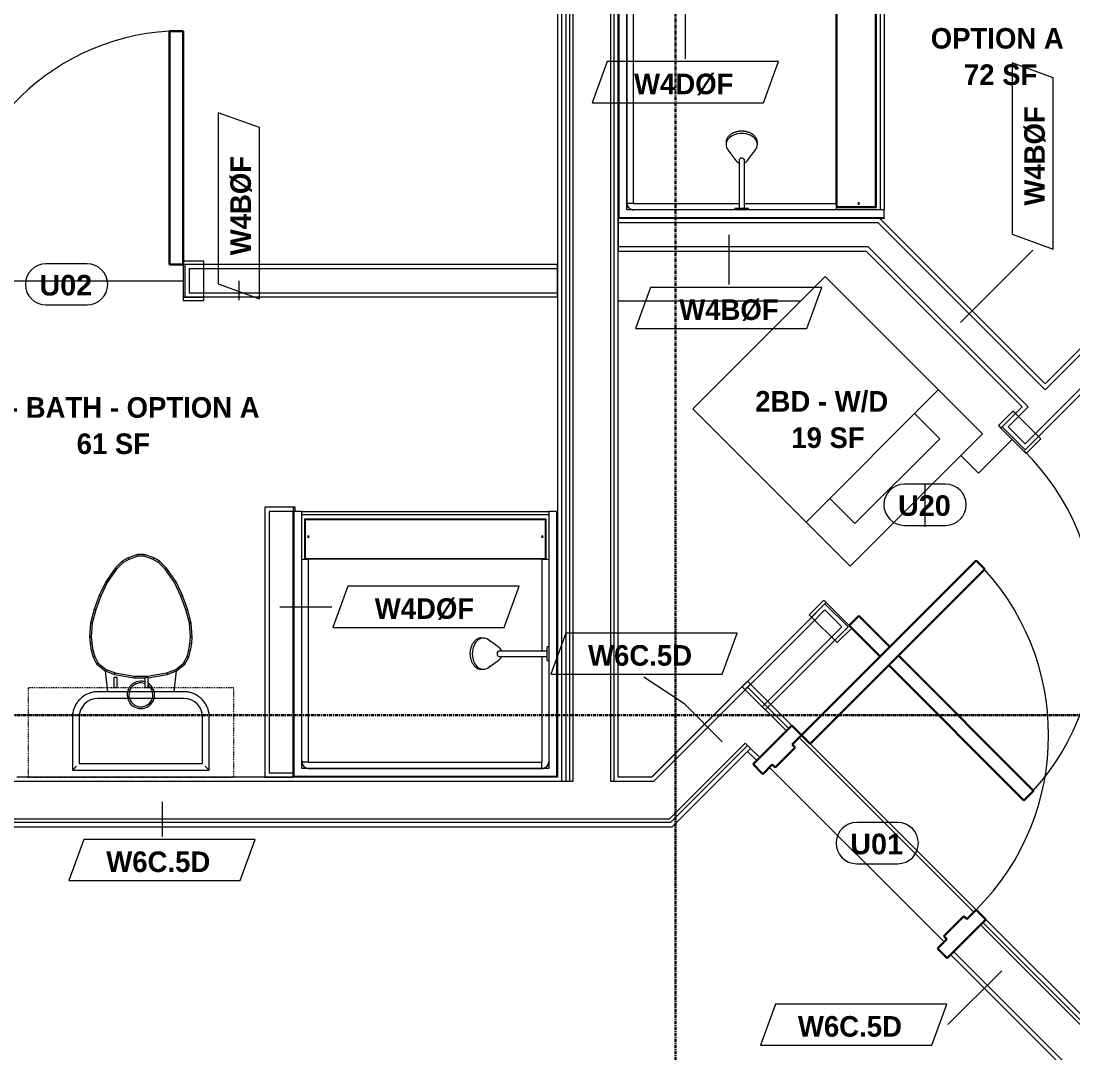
# Model space of a CAD drawing. Header units: inches. Extents: x -4058 to -1781, y 9814 to 12264.
# Drawn here: x -2595.7 to -2442.4, y 10418 to 10568.4 of the extents above; entities that cross this region are included whole.
import ezdxf

# ---------------------------------------------------------------- set-up
doc = ezdxf.new("R2010")
doc.units = ezdxf.units.IN
doc.header["$MEASUREMENT"] = 0
doc.linetypes.add('Dash', pattern=[0.25, 0.125, -0.125])
doc.linetypes.add('Grid Line 1_2_', pattern=[0.875, 0.5, -0.125, 0.125, -0.125])
for name, color, linetype, lineweight in [('0-1', 7, 'Continuous', 5), ('0-3', 8, 'Continuous', 9), ('A-AREA-IDEN', 2, 'Continuous', 9), ('A-DOOR-1', 7, 'Continuous', 9), ('A-DOOR-2', 10, 'Continuous', 30), ('A-DOOR-3', 31, 'Continuous', 9), ('A-DOOR-4', 31, 'Continuous', 30), ('A-DOOR-FRAM-2', 10, 'Continuous', 30), ('A-DOOR-IDEN', 31, 'Continuous', 9), ('A-FLOR-1', 7, 'Continuous', 9), ('A-FLOR-2', 192, 'Continuous', 9), ('A-WALL', 113, 'Continuous', 18), ('A-WALL-2', 250, 'Continuous', 18), ('A-WALL-3', 113, 'Continuous', 9), ('A-WALL-IDEN', 211, 'Continuous', 9), ('I-WALL-1', 7, 'Continuous', 9), ('P-SANR-FIXT', 6, 'Continuous', 9), ('Q-CASE', 31, 'Continuous', 9), ('Q-CASE-2', 31, 'Dash', 9), ('S-GRID-1', 1, 'Grid Line 1_2_', 30)]:
    doc.layers.add(name, color=color, linetype=linetype, lineweight=lineweight)
doc.styles.add('Arial_B', font='arialbd.ttf', dxfattribs={"height": 3})
doc.styles.add('Century Gothic_B', font='GOTHICB.TTF', dxfattribs={"height": 3})

# ---------------------------------------------------------------- blocks, each defined once
blk = doc.blocks.new('CTR - 1st Phase - Shell_rvt-1-UNITS PLANS - 3RD FLOOR')
at = {"layer": 'A-FLOR-1'}
for p, q in [((-2486.65, 10459.59), (-2461.19, 10434.14)), ((-2461.19, 10434.14), (-2486.65, 10459.59))]:
    blk.add_line(p, q, dxfattribs=at)
blk = doc.blocks.new('HOLLOW METAL - UNIT DOOR-2191977-UNITS PLANS - 3RD FLOOR')
at = {"layer": 'A-DOOR-1'}
blk.add_arc((18, -3.875), 36, 180, 270, dxfattribs=at)
at = {"layer": 'A-DOOR-2'}
for p, q in [((16.25, -3.875), (18, -3.875)), ((16.25, -39.875), (16.25, -3.875)), ((18, -3.875), (18, -39.875)), ((18, -39.875), (16.25, -39.875))]:
    blk.add_line(p, q, dxfattribs=at)
at = {"layer": 'A-DOOR-FRAM-2'}
for p, q in [((-20, 4.125), (-18, 4.125)), ((-20, -3.875), (-20, 4.125)), ((-18, 4.125), (-18, 2.1875)), ((18, 4.125), (20, 4.125)), ((18, 2.1875), (18, 4.125)), ((20, 4.125), (20, -3.875)), ((-18, 2.1875), (-17.375, 2.1875)), ((-17.375, 2.1875), (-17.375, -1.9375)), ((17.375, 2.1875), (18, 2.1875)), ((17.375, -1.9375), (17.375, 2.1875)), ((-18, -1.9375), (-18, -3.875)), ((-17.375, -1.9375), (-18, -1.9375)), ((18, -1.9375), (17.375, -1.9375)), ((18, -3.875), (18, -1.9375)), ((-18, -3.875), (-20, -3.875)), ((20, -3.875), (18, -3.875))]:
    blk.add_line(p, q, dxfattribs=at)
blk = doc.blocks.new('CTR - 1st Phase - Common Walls_rvt-1-UNITS PLANS - 3RD FLOOR')
at = {"layer": 'A-WALL-2'}
for p, q in [((-2516.94, 10843.14), (-2516.94, 10458.16)), ((-2516.31, 10843.14), (-2516.31, 10458.16)), ((-2515.81, 10843.14), (-2515.81, 10458.16)), ((-2515.31, 10843.14), (-2515.31, 10458.16)), ((-2509.81, 10843.14), (-2509.81, 10458.16)), ((-2509.31, 10843.14), (-2509.31, 10458.16)), ((-2494.07, 10467.02), (-2490.18, 10470.91)), ((-2490.18, 10470.91), (-2489.83, 10471.26)), ((-2484.17, 10464.9), (-2490.18, 10470.91)), ((-2489.83, 10471.26), (-2489.39, 10471.7)), ((-2483.82, 10465.25), (-2489.83, 10471.26)), ((-2503.55, 10457.54), (-2494.51, 10466.58)), ((-2494.51, 10466.58), (-2494.07, 10467.02)), ((-2490.62, 10462.69), (-2490.18, 10463.13)), ((-2489.83, 10462.78), (-2490.18, 10463.13)), ((-2490.18, 10463.13), (-2489.83, 10462.78)), ((-2501.27, 10452.04), (-2490.62, 10462.69)), ((-2501.06, 10451.54), (-2490.27, 10462.33)), ((-2490.27, 10462.33), (-2489.83, 10462.78)), ((-2489.39, 10462.33), (-2489.83, 10462.78)), ((-2489.83, 10462.78), (-2489.39, 10462.33)), ((-2489.83, 10461.89), (-2489.39, 10462.33)), ((-2488.06, 10461.01), (-2489.39, 10462.33)), ((-2516.94, 10457.54), (-2644.75, 10457.54)), ((-2516.94, 10458.16), (-2516.94, 10457.54)), ((-2516.31, 10457.54), (-2516.94, 10457.54)), ((-2516.31, 10457.54), (-2516.94, 10457.54)), ((-2516.31, 10458.16), (-2516.31, 10457.54)), ((-2515.81, 10457.54), (-2516.31, 10457.54)), ((-2515.81, 10457.54), (-2516.31, 10457.54)), ((-2515.81, 10458.16), (-2515.81, 10457.54)), ((-2515.31, 10457.54), (-2515.81, 10457.54)), ((-2515.31, 10457.54), (-2515.81, 10457.54)), ((-2515.31, 10458.16), (-2515.31, 10457.54)), ((-2509.81, 10458.16), (-2509.81, 10457.54)), ((-2509.31, 10457.54), (-2509.81, 10457.54)), ((-2509.31, 10457.54), (-2509.81, 10457.54)), ((-2509.31, 10458.16), (-2509.31, 10457.54)), ((-2504.43, 10457.54), (-2509.31, 10457.54)), ((-2503.55, 10457.54), (-2504.43, 10457.54)), ((-2509.93, 10452.04), (-2644.75, 10452.04)), ((-2510.43, 10451.54), (-2644.75, 10451.54)), ((-2501.77, 10451.54), (-2510.43, 10451.54)), ((-2509.05, 10452.04), (-2509.93, 10452.04)), ((-2501.27, 10452.04), (-2509.05, 10452.04)), ((-2501.06, 10451.54), (-2501.77, 10451.54)), ((-2438.31, 10419.04), (-2455.89, 10436.61)), ((-2438.11, 10419.54), (-2455.53, 10436.97)), ((-2443.64, 10416.58), (-2459.78, 10432.72))]:
    blk.add_line(p, q, dxfattribs=at)
at = {"layer": 'I-WALL-1'}
for p, q in [((-2517.56, 10843.14), (-2517.56, 10496.91)), ((-2508.69, 10458.16), (-2508.69, 10539.6)), ((-2489.83, 10472.15), (-2494.95, 10467.02)), ((-2489.39, 10471.7), (-2489.83, 10472.15)), ((-2483.38, 10465.69), (-2489.39, 10471.7)), ((-2494.95, 10467.02), (-2503.81, 10458.16)), ((-2500.81, 10450.91), (-2489.83, 10461.89)), ((-2489.83, 10461.89), (-2488.5, 10460.57)), ((-2556.06, 10458.16), (-2596.37, 10458.16)), ((-2503.81, 10458.16), (-2508.69, 10458.16)), ((-2644.75, 10450.91), (-2511.06, 10450.91)), ((-2511.06, 10450.91), (-2501.69, 10450.91)), ((-2501.69, 10450.91), (-2500.81, 10450.91)), ((-2438.47, 10420.79), (-2455.09, 10437.41)), ((-2460.22, 10432.28), (-2444.08, 10416.14))]:
    blk.add_line(p, q, dxfattribs=at)
at = {"layer": '0-3', "rotation": 134.9999999999909}
blk.add_blockref('HOLLOW METAL - UNIT DOOR-2191977-UNITS PLANS - 3RD FLOOR', (-2471.97, 10448.81), dxfattribs=at)
blk = doc.blocks.new('CTR - 1st Phase - Structure_rvt-1-UNITS PLANS - 3RD FLOOR')
at = {"layer": 'S-GRID-1'}
for p, q in [((-2500.32, 9814.03), (-2500.32, 12247.5)), ((-1781.27, 10467.19), (-4041.78, 10467.19))]:
    blk.add_line(p, q, dxfattribs=at)
blk = doc.blocks.new('SWING - SINGLE - FLUSH - SWING - FLUSH - 3-0 x 6-8 - PASSAGE-4346074-UNITS PLANS - 3RD FLOOR')
at = {"layer": 'A-DOOR-3'}
for p, q in [((-18, 2.87), (-21, 2.87)), ((-21, 2.87), (-21, -2.38)), ((-18, -2.38), (-18, 2.87)), ((21, 2.87), (18, 2.87)), ((18, 2.87), (18, -2.38)), ((21, -2.38), (21, 2.87)), ((-21, -2.38), (-18, -2.38)), ((-18, -2.38), (-21, -2.38)), ((-21, -2.38), (-21, -2.88)), ((-21, -2.88), (-18, -2.88)), ((-18, -2.88), (-18, -2.38)), ((18, -2.38), (21, -2.38)), ((21, -2.38), (18, -2.38)), ((18, -2.38), (18, -2.88)), ((18, -2.88), (21, -2.88)), ((21, -2.88), (21, -2.38))]:
    blk.add_line(p, q, dxfattribs=at)
blk.add_arc((18, 2.37), 36.07, 93.1789, 180, dxfattribs=at)
at = {"layer": 'A-DOOR-4'}
for p, q in [((16, 2.37), (16, 38.39)), ((18, 38.39), (16, 38.39)), ((18, 2.37), (18, 38.39)), ((18, 2.37), (16, 2.37))]:
    blk.add_line(p, q, dxfattribs=at)
blk = doc.blocks.new('SWING - SINGLE - FLUSH - SWING - FLUSH - 3-0 x 6-8 - PASSAGE-4346076-UNITS PLANS - 3RD FLOOR')
at = {"layer": 'A-DOOR-3'}
for p, q in [((-18, 2.87), (-21, 2.87)), ((-21, 2.87), (-21, -2.38)), ((-18, -2.38), (-18, 2.87)), ((21, 2.87), (18, 2.87)), ((18, 2.87), (18, -2.38)), ((21, -2.38), (21, 2.87)), ((-21, -2.38), (-18, -2.38)), ((-18, -2.38), (-21, -2.38)), ((-21, -2.38), (-21, -2.88)), ((-21, -2.88), (-18, -2.88)), ((-18, -2.88), (-18, -2.38)), ((18, -2.38), (21, -2.38)), ((21, -2.38), (18, -2.38)), ((18, -2.38), (18, -2.88)), ((18, -2.88), (21, -2.88)), ((21, -2.88), (21, -2.38))]:
    blk.add_line(p, q, dxfattribs=at)
blk.add_arc((18, 2.37), 36.07, 93.1789, 180, dxfattribs=at)
at = {"layer": 'A-DOOR-4'}
for p, q in [((16, 10.5), (16, 38.39)), ((18, 38.39), (16, 38.39)), ((18, 10.5), (18, 38.39)), ((16, 2.37), (16, 8.75)), ((18, 2.37), (18, 8.75)), ((18, 2.37), (16, 2.37))]:
    blk.add_line(p, q, dxfattribs=at)
blk = doc.blocks.new('Stacked Washer and Dryer - 26_x25_ - Private-3627842-UNITS PLANS - 3RD FLOOR')
at = {"layer": 'P-SANR-FIXT'}
for p, q in [((0, 13.625), (32.4375, 13.625)), ((0, 13.625), (0, -13.625)), ((23.34375, -13.625), (23.34375, 13.625)), ((32.4375, 13.625), (32.4375, -13.625)), ((28.53125, 8.75), (23.34375, 8.75)), ((28.53125, -8.75), (28.53125, 8.75)), ((23.34375, -8.75), (28.53125, -8.75)), ((32.4375, -13.625), (0, -13.625))]:
    blk.add_line(p, q, dxfattribs=at)
blk = doc.blocks.new('The Shower - The Shower-4199730-UNITS PLANS - 3RD FLOOR')
at = {"layer": 'P-SANR-FIXT'}
for p, q in [((0, 39.25), (0.12, 39.25)), ((0, 0.5), (0, 39.25)), ((1.25, 39.25), (0.12, 39.25)), ((0.12, 0.62), (0.12, 39.25)), ((1.25, 39.25), (37.25, 39.25)), ((1.25, 38.75), (1.25, 39.25)), ((1.25, 1.75), (1.25, 39.25)), ((37.25, 38.75), (1.25, 38.75)), ((37.25, 39.25), (37.25, 38.75)), ((38.38, 39.25), (37.25, 39.25)), ((37.25, 39.25), (37.25, 19.48)), ((38.38, 39.25), (38.5, 39.25)), ((38.38, 39.25), (38.38, 0.62)), ((38.5, 39.25), (38.5, 0.5)), ((1.62, 38.13), (1.62, 32.27)), ((36.88, 38.13), (1.62, 38.13)), ((36.75, 38), (1.75, 38)), ((1.75, 38), (1.75, 32.38)), ((36.75, 32.38), (36.75, 38)), ((36.88, 32.27), (36.88, 38.13)), ((1.75, 32.38), (36.75, 32.38)), ((2.2, 2.75), (2.2, 32.27)), ((36.3, 32.27), (2.2, 32.27)), ((36.3, 18.89), (36.3, 32.27)), ((36.3, 2.75), (36.3, 18.11)), ((37.25, 17.52), (37.25, 1.75)), ((37.25, 1.75), (1.25, 1.75)), ((1.28, 2.51), (1.3, 2.43)), ((1.37, 2.28), (1.38, 2.26)), ((1.4, 2.23), (1.42, 2.2)), ((1.51, 2.08), (1.58, 2.01)), ((1.7, 1.92), (1.73, 1.9)), ((1.93, 1.8), (2.01, 1.78)), ((2.25, 2.7), (36.25, 2.7)), ((2.25, 1.77), (36.25, 1.77)), ((36.25, 1.75), (36.25, 1.77)), ((36.49, 1.78), (36.57, 1.8)), ((36.77, 1.9), (36.8, 1.92)), ((36.92, 2.01), (36.99, 2.08)), ((37.08, 2.2), (37.1, 2.23)), ((37.12, 2.26), (37.13, 2.28)), ((37.2, 2.43), (37.22, 2.51)), ((38.5, 0.5), (0, 0.5)), ((38.38, 0.62), (0.12, 0.62))]:
    blk.add_line(p, q, dxfattribs=at)
for centre, radius, start, end in [((2.2, 35.56), 0.125, 0, 180), ((2.2, 35.56), 0.125, 180, 0), ((36.3, 35.56), 0.125, 0, 180), ((36.3, 35.56), 0.125, 180, 0), ((2.25, 2.75), 1, 180, 270), ((36.25, 2.75), 1, 270, 0)]:
    blk.add_arc(centre, radius, start, end, dxfattribs=at)
for centre, major_axis, start_param, end_param in [((2.2, 32.28), (-0.95, 0), 0, 1.570796), ((36.3, 32.28), (0.95, 0), 4.712389, 6.283185)]:
    blk.add_ellipse(centre, major_axis=major_axis, ratio=0.019505, start_param=start_param, end_param=end_param, dxfattribs=at)
for points, knots in [([(1.25, 2.77), (1.25, 2.77), (1.27, 2.76), (1.4, 2.76), (1.64, 2.75), (1.95, 2.75), (2.12, 2.75), (2.2, 2.75)], [-1, -1, -1, -1, -0.833333, -0.666667, -0.333333, -0.166667, 0, 0, 0, 0]), ([(1.25, 2.77), (1.25, 2.7), (1.26, 2.57), (1.34, 2.32), (1.53, 2.04), (1.8, 1.86), (2.06, 1.78), (2.19, 1.77), (2.25, 1.77)], [-1, -1, -1, -1, -0.874768, -0.749536, -0.499072, -0.248608, -0.123376, 0.001856, 0.001856, 0.001856, 0.001856]), ([(1.59, 2), (1.55, 2.04), (1.47, 2.12), (1.41, 2.21), (1.38, 2.25)], [0.4597287, 0.4597287, 0.4597287, 0.4597287, 0.5714286, 0.666048, 0.666048, 0.666048, 0.666048]), ([(2.25, 1.75), (2.17, 1.75), (2.03, 1.77), (1.86, 1.82), (1.77, 1.87), (1.75, 1.88)], [0, 0, 0, 0, 0.1428571, 0.2857143, 0.332096, 0.332096, 0.332096, 0.332096]), ([(2.2, 2.75), (2.2, 2.74), (2.2, 2.74), (2.2, 2.73), (2.21, 2.72), (2.21, 2.72), (2.22, 2.71), (2.23, 2.71), (2.24, 2.7), (2.24, 2.7), (2.25, 2.7), (2.25, 2.7)], [-1, -1, -1, -1, -0.833333, -0.75, -0.666667, -0.583333, -0.416667, -0.291667, -0.208333, -0.083333, 0, 0, 0, 0]), ([(36.25, 1.77), (36.32, 1.77), (36.45, 1.78), (36.7, 1.86), (36.98, 2.04), (37.16, 2.32), (37.24, 2.57), (37.25, 2.7), (37.25, 2.77)], [-1, -1, -1, -1, -0.874768, -0.749536, -0.499072, -0.248608, -0.123376, 0.001856, 0.001856, 0.001856, 0.001856]), ([(36.25, 2.7), (36.26, 2.7), (36.26, 2.7), (36.27, 2.7), (36.28, 2.71), (36.28, 2.71), (36.29, 2.72), (36.29, 2.73), (36.3, 2.74), (36.3, 2.74), (36.3, 2.75), (36.3, 2.75)], [-1, -1, -1, -1, -0.833333, -0.75, -0.666667, -0.583333, -0.416667, -0.291667, -0.208333, -0.083333, 0, 0, 0, 0]), ([(36.25, 1.8), (36.25, 1.82), (36.25, 1.91), (36.25, 2.14), (36.25, 2.45), (36.25, 2.62), (36.25, 2.7)], [-0.8333333, -0.8333333, -0.8333333, -0.8333333, -0.6666667, -0.3333333, -0.1666667, 0, 0, 0, 0]), ([(36.75, 1.88), (36.7, 1.85), (36.59, 1.8), (36.42, 1.76), (36.31, 1.75), (36.25, 1.75)], [0.6665409, 0.6665409, 0.6665409, 0.6665409, 0.7857143, 0.8928571, 1, 1, 1, 1]), ([(37.01, 2.11), (36.97, 2.05), (36.89, 1.97), (36.79, 1.91), (36.75, 1.88)], [0.4462442, 0.4462442, 0.4462442, 0.4462442, 0.5714286, 0.666048, 0.666048, 0.666048, 0.666048]), ([(37.19, 2.42), (37.18, 2.38), (37.16, 2.33), (37.13, 2.27), (37.12, 2.25)], [0.2167295, 0.2167295, 0.2167295, 0.2167295, 0.2857143, 0.332096, 0.332096, 0.332096, 0.332096])]:
    blk.add_open_spline(points, degree=3, knots=knots, dxfattribs=at)
for points in [[(1.25, 2.71), (1.25, 2.72), (1.25, 2.74), (1.25, 2.75)], [(1.38, 2.25), (1.37, 2.27), (1.36, 2.3), (1.35, 2.32)], [(1.75, 1.88), (1.71, 1.91), (1.67, 1.94), (1.63, 1.97)], [(37.12, 2.25), (37.09, 2.21), (37.07, 2.18), (37.05, 2.15)], [(37.25, 2.75), (37.25, 2.72), (37.25, 2.7), (37.25, 2.67)]]:
    blk.add_open_spline(points, degree=3, dxfattribs=at)
blk = doc.blocks.new('Shower Head - Shower Head-3265626-UNITS PLANS - 3RD FLOOR')
at = {"layer": 'P-SANR-FIXT'}
for p, q in [((-0.98, 0), (-0.98, -0.26)), ((-0.98, 0), (0.98, 0)), ((0.98, -0.26), (-0.98, -0.26)), ((-0.39, -0.26), (-0.39, -1)), ((0.39, -1), (0.39, -0.26)), ((0.98, -0.26), (0.98, 0)), ((-0.39, -6.01), (-0.39, -7.27)), ((0.39, -7.27), (0.39, -6.01)), ((-0.84, -7.19), (-2.02, -8.78)), ((2.02, -8.78), (0.84, -7.19)), ((-2.28, -9.54), (-2.28, -9.81)), ((2.28, -9.81), (2.28, -9.54))]:
    blk.add_line(p, q, dxfattribs=at)
at = {"layer": 'P-SANR-FIXT', "flags": 128}
for points in [[(-0.39, -1), (-0.39, -1.29), (-0.39, -1.57), (-0.39, -1.85), (-0.39, -2.13), (-0.39, -2.41), (-0.39, -2.69), (-0.39, -2.96), (-0.39, -3.23), (-0.39, -3.5), (-0.39, -3.76), (-0.39, -4.02), (-0.39, -4.27), (-0.39, -4.52), (-0.39, -4.77), (-0.39, -5), (-0.39, -5.23), (-0.39, -5.46), (-0.39, -5.67), (-0.39, -5.88), (-0.39, -6.01)], [(0.39, -6.01), (0.39, -5.81), (0.39, -5.6), (0.39, -5.38), (0.39, -5.15), (0.39, -4.92), (0.39, -4.68), (0.39, -4.43), (0.39, -4.18), (0.39, -3.93), (0.39, -3.67), (0.39, -3.4), (0.39, -3.13), (0.39, -2.86), (0.39, -2.59), (0.39, -2.31), (0.39, -2.03), (0.39, -1.75), (0.39, -1.46), (0.39, -1.18), (0.39, -1)], [(-0.39, -6.87), (-0.43, -6.88), (-0.46, -6.9), (-0.49, -6.91), (-0.52, -6.93), (-0.55, -6.94), (-0.58, -6.96), (-0.61, -6.98), (-0.64, -7), (-0.67, -7.03), (-0.7, -7.05), (-0.73, -7.07), (-0.76, -7.1), (-0.78, -7.13), (-0.81, -7.16), (-0.83, -7.19), (-0.84, -7.19)], [(0.84, -7.19), (0.81, -7.16), (0.79, -7.13), (0.76, -7.1), (0.73, -7.08), (0.7, -7.05), (0.68, -7.03), (0.65, -7.01), (0.62, -6.98), (0.59, -6.97), (0.56, -6.95), (0.53, -6.93), (0.49, -6.91), (0.46, -6.9), (0.43, -6.89), (0.4, -6.87)], [(-2.28, -9.81), (-2.28, -9.88), (-2.28, -9.95), (-2.27, -10.02), (-2.25, -10.09), (-2.24, -10.16), (-2.21, -10.23), (-2.19, -10.3), (-2.16, -10.36), (-2.13, -10.43), (-2.09, -10.49), (-2.05, -10.55), (-2.01, -10.61), (-1.97, -10.67), (-1.92, -10.73), (-1.86, -10.79), (-1.81, -10.84), (-1.75, -10.89), (-1.69, -10.94), (-1.63, -10.99), (-1.57, -11.04), (-1.5, -11.08), (-1.43, -11.12), (-1.36, -11.16), (-1.28, -11.2), (-1.21, -11.24), (-1.13, -11.27), (-1.05, -11.3), (-0.97, -11.33), (-0.89, -11.36), (-0.81, -11.38), (-0.72, -11.4), (-0.64, -11.42), (-0.55, -11.44), (-0.47, -11.45), (-0.38, -11.46), (-0.29, -11.47), (-0.2, -11.48), (-0.11, -11.49), (-0.02, -11.49), (0, -11.49)], [(0, -11.49), (0.09, -11.49), (0.18, -11.48), (0.27, -11.48), (0.35, -11.47), (0.44, -11.46), (0.53, -11.44), (0.62, -11.43), (0.7, -11.41), (0.79, -11.39), (0.87, -11.36), (0.95, -11.34), (1.03, -11.31), (1.11, -11.28), (1.19, -11.25), (1.26, -11.21), (1.34, -11.17), (1.41, -11.13), (1.48, -11.09), (1.55, -11.05), (1.61, -11), (1.68, -10.95), (1.74, -10.9), (1.8, -10.85), (1.85, -10.8), (1.9, -10.74), (1.95, -10.69), (2, -10.63), (2.04, -10.57), (2.08, -10.51), (2.12, -10.44), (2.15, -10.38), (2.18, -10.31), (2.21, -10.25), (2.23, -10.18), (2.25, -10.11), (2.26, -10.04), (2.27, -9.97), (2.28, -9.9), (2.28, -9.83), (2.28, -9.81)]]:
    blk.add_lwpolyline(points, dxfattribs=at)
at = {"layer": 'P-SANR-FIXT'}
for centre, major_axis, start_param, end_param in [((0, -7.27), (0.394, 0), 3.141593, 4.712389), ((0, -7.27), (-0.394, 0), 1.570796, 3.141593), ((0, -9.54), (2.28, 0), 2.468394, 4.712389), ((0, -9.54), (-2.28, 0), 1.570796, 3.814791)]:
    blk.add_ellipse(centre, major_axis=major_axis, ratio=0.707107, start_param=start_param, end_param=end_param, dxfattribs=at)
blk = doc.blocks.new('SWING - SINGLE - FLUSH - SWING - FLUSH - 2-10 x 6-8 - PRIVACY-4346067-UNITS PLANS - 3RD FLOOR')
at = {"layer": 'A-DOOR-3'}
for p, q in [((-17, 2.87), (-20, 2.87)), ((-20, 2.87), (-20, -2.38)), ((-17, -2.38), (-17, 2.87)), ((20, 2.87), (17, 2.87)), ((17, 2.87), (17, -2.38)), ((20, -2.38), (20, 2.87)), ((-20, -2.38), (-17, -2.38)), ((-17, -2.38), (-20, -2.38)), ((-20, -2.38), (-20, -2.88)), ((-20, -2.88), (-17, -2.88)), ((-17, -2.88), (-17, -2.38)), ((17, -2.38), (20, -2.38)), ((20, -2.38), (17, -2.38)), ((17, -2.38), (17, -2.88)), ((17, -2.88), (20, -2.88)), ((20, -2.88), (20, -2.38))]:
    blk.add_line(p, q, dxfattribs=at)
blk.add_arc((17, 2.37), 34.07, 93.3657, 180, dxfattribs=at)
at = {"layer": 'A-DOOR-4'}
for p, q in [((15, 2.37), (15, 36.38)), ((17, 36.38), (15, 36.38)), ((17, 2.37), (17, 36.38)), ((17, 2.37), (15, 2.37))]:
    blk.add_line(p, q, dxfattribs=at)
blk = doc.blocks.new('Toilet-Domestic-3D - Toilet-Domestic-3D-V7-UNITS PLANS - 3RD FLOOR')
at = {"layer": 'P-SANR-FIXT'}
for p, q in [((-2.74, 11), (-3.74, 10)), ((-2.59, 10.8), (-3.55, 9.84)), ((-1.87, 11.5), (-2.74, 11)), ((-2.59, 10.8), (-2.74, 11)), ((-1.77, 11.27), (-2.59, 10.8)), ((-0.5, 12), (-1.87, 11.5)), ((-1.77, 11.27), (-1.87, 11.5)), ((-0.46, 11.75), (-1.77, 11.27)), ((-0.46, 11.75), (-0.5, 12)), ((0.5, 12), (-0.5, 12)), ((0.46, 11.75), (-0.46, 11.75)), ((0.46, 11.75), (0.5, 12)), ((1.77, 11.27), (0.46, 11.75)), ((1.87, 11.5), (0.5, 12)), ((1.77, 11.27), (1.87, 11.5)), ((2.59, 10.8), (1.77, 11.27)), ((2.74, 11), (1.87, 11.5)), ((2.59, 10.8), (2.74, 11)), ((3.55, 9.84), (2.59, 10.8)), ((3.74, 10), (2.74, 11)), ((-3.74, 10), (-5.13, 8)), ((-3.55, 9.84), (-4.91, 7.88)), ((-3.55, 9.84), (-3.74, 10)), ((3.55, 9.84), (3.74, 10)), ((4.91, 7.88), (3.55, 9.84)), ((5.13, 8), (3.74, 10)), ((-5.13, 8), (-6.06, 6)), ((-4.91, 7.88), (-5.83, 5.9)), ((-4.91, 7.88), (-5.13, 8)), ((4.91, 7.88), (5.13, 8)), ((5.83, 5.9), (4.91, 7.88)), ((6.06, 6), (5.13, 8)), ((-6.06, 6), (-6.79, 4)), ((-5.83, 5.9), (-6.55, 3.92)), ((-5.83, 5.9), (-6.06, 6)), ((5.83, 5.9), (6.06, 6)), ((6.55, 3.92), (5.83, 5.9)), ((6.79, 4), (6.06, 6)), ((-6.79, 4), (-7.33, 1.99)), ((-6.55, 3.92), (-7.08, 1.95)), ((-6.55, 3.92), (-6.79, 4)), ((6.55, 3.92), (6.79, 4)), ((7.08, 1.95), (6.55, 3.92)), ((7.33, 1.99), (6.79, 4)), ((-7.33, 1.99), (-7.5, 0)), ((-7.08, 1.95), (-7.33, 1.99)), ((-7.08, 1.95), (-7.25, 0)), ((7.08, 1.95), (7.33, 1.99)), ((7.25, 0), (7.08, 1.95)), ((7.5, 0), (7.33, 1.99)), ((-7.25, 0), (-7.5, 0)), ((-7.5, 0), (-7.41, -1)), ((-7.16, -0.96), (-7.41, -1)), ((-7.41, -1), (-7.24, -2)), ((-7.25, 0), (-7.16, -0.96)), ((-7.16, -0.96), (-6.99, -1.95)), ((6.99, -1.95), (7.16, -0.96)), ((7.16, -0.96), (7.25, 0)), ((7.16, -0.96), (7.41, -1)), ((7.24, -2), (7.41, -1)), ((7.25, 0), (7.5, 0)), ((7.41, -1), (7.5, 0)), ((-6.99, -1.95), (-7.24, -2)), ((-7.24, -2), (-6.97, -3)), ((-6.99, -1.95), (-6.73, -2.9)), ((-6.73, -2.9), (-6.97, -3)), ((-6.97, -3), (-6.4, -4)), ((-6.73, -2.9), (-6.21, -3.84)), ((6.21, -3.84), (6.73, -2.9)), ((6.4, -4), (6.97, -3)), ((6.73, -2.9), (6.99, -1.95)), ((6.73, -2.9), (6.97, -3)), ((6.97, -3), (7.24, -2)), ((6.99, -1.95), (7.24, -2)), ((-6.4, -4), (-6.21, -3.84)), ((-6.4, -4), (-5.21, -5)), ((-6.21, -3.84), (-5.08, -4.78)), ((5.08, -4.78), (6.21, -3.84)), ((5.21, -5), (6.4, -4)), ((6.21, -3.84), (6.4, -4)), ((-5.08, -4.78), (-5.21, -5)), ((-5.21, -5), (-4.86, -8.02)), ((-5.21, -5), (-3.84, -5.5)), ((-5.08, -4.78), (-3.77, -5.26)), ((-3.77, -5.26), (-3.84, -5.5)), ((-3.84, -5.5), (-1, -6)), ((-3.77, -5.26), (-0.98, -5.75)), ((-0.98, -5.75), (-1, -6)), ((-1, -6), (0.56, -6)), ((-0.98, -5.75), (0.98, -5.75)), ((0.98, -5.75), (3.77, -5.26)), ((0.98, -5.75), (1, -5.98)), ((1.05, -5.99), (3.84, -5.5)), ((3.77, -5.26), (5.08, -4.78)), ((3.77, -5.26), (3.84, -5.5)), ((3.84, -5.5), (5.21, -5)), ((4.86, -8.02), (5.21, -5)), ((5.08, -4.78), (5.21, -5)), ((6.25, -8.02), (-6.25, -8.02)), ((6.25, -9), (-6.25, -9)), ((6.25, -9), (-6.25, -9)), ((-9.98, -11.75), (-9.98, -19.48)), ((-9, -11.75), (-9, -18.5)), ((-9, -11.75), (-9, -18.5)), ((9, -18.5), (9, -11.75)), ((9, -18.5), (9, -11.75)), ((9.98, -19.48), (9.98, -11.75)), ((-9.98, -19.48), (-9.86, -19.36)), ((-9.98, -19.48), (9.98, -19.48)), ((-9, -18.5), (9, -18.5)), ((-9, -18.5), (9, -18.5)), ((9.86, -19.36), (9.98, -19.48))]:
    blk.add_line(p, q, dxfattribs=at)
at = {"layer": 'P-SANR-FIXT', "flags": 128}
for points in [[(-6.25, -8.02), (-6.4, -8.03), (-6.55, -8.03), (-6.7, -8.05), (-6.84, -8.07), (-6.99, -8.1), (-7.14, -8.13), (-7.28, -8.17), (-7.42, -8.21), (-7.56, -8.26), (-7.7, -8.32), (-7.84, -8.38), (-7.97, -8.44), (-8.1, -8.52), (-8.23, -8.59), (-8.35, -8.67), (-8.48, -8.76), (-8.59, -8.85), (-8.71, -8.95), (-8.82, -9.05), (-8.92, -9.15), (-9.03, -9.26), (-9.12, -9.38), (-9.22, -9.49), (-9.3, -9.61), (-9.39, -9.74), (-9.46, -9.86), (-9.54, -9.99), (-9.6, -10.13), (-9.67, -10.26), (-9.72, -10.4), (-9.78, -10.54), (-9.82, -10.68), (-9.86, -10.83), (-9.89, -10.97), (-9.92, -11.12), (-9.95, -11.26), (-9.96, -11.41), (-9.97, -11.56), (-9.98, -11.71), (-9.98, -11.75)], [(9.98, -11.75), (9.97, -11.6), (9.97, -11.45), (9.95, -11.3), (9.93, -11.16), (9.9, -11.01), (9.87, -10.86), (9.83, -10.72), (9.79, -10.58), (9.74, -10.44), (9.68, -10.3), (9.62, -10.16), (9.56, -10.03), (9.48, -9.9), (9.41, -9.77), (9.33, -9.65), (9.24, -9.52), (9.15, -9.41), (9.05, -9.29), (8.95, -9.18), (8.85, -9.08), (8.74, -8.97), (8.62, -8.88), (8.51, -8.78), (8.39, -8.7), (8.26, -8.61), (8.14, -8.54), (8.01, -8.46), (7.87, -8.4), (7.74, -8.33), (7.6, -8.28), (7.46, -8.22), (7.32, -8.18), (7.17, -8.14), (7.03, -8.11), (6.88, -8.08), (6.74, -8.05), (6.59, -8.04), (6.44, -8.03), (6.29, -8.02), (6.25, -8.02)]]:
    blk.add_lwpolyline(points, dxfattribs=at)
at = {"layer": 'P-SANR-FIXT'}
for centre, radius, start, end in [((0, -8.48), 2, 73.137, 0), ((0, -8.48), 1.75, 70.983, 0), ((0, -8.48), 2, 0, 57.9286), ((0, -8.48), 1.75, 0, 51.2446), ((-6.25, -11.75), 2.75, 90, 180), ((-6.25, -11.75), 2.75, 90, 180), ((6.25, -11.75), 2.75, 0, 90), ((6.25, -11.75), 2.75, 360, 90)]:
    blk.add_arc(centre, radius, start, end, dxfattribs=at)
for points in [[(-9.98, -19.48), (-9.98, -19.48), (-9.98, -19.48), (-9.98, -19.48)], [(9.98, -19.48), (9.98, -19.48), (9.98, -19.48), (9.98, -19.48)]]:
    blk.add_open_spline(points, degree=3, dxfattribs=at)
for points, knots in [([(-9.86, -19.36), (-9.86, -19.36), (-9.85, -19.35), (-9.82, -19.32), (-9.8, -19.3), (-9.78, -19.28), (-9.75, -19.25), (-9.71, -19.21), (-9.66, -19.16), (-9.6, -19.1), (-9.55, -19.05), (-9.47, -18.97), (-9.41, -18.91), (-9.37, -18.87)], [0, 0, 0, 0, 0.166667, 0.25, 0.291667, 0.333333, 0.416667, 0.5, 0.583333, 0.666667, 0.75, 0.833333, 1, 1, 1, 1]), ([(9.37, -18.87), (9.41, -18.91), (9.47, -18.97), (9.55, -19.05), (9.6, -19.1), (9.66, -19.16), (9.71, -19.21), (9.75, -19.25), (9.78, -19.28), (9.8, -19.3), (9.82, -19.32), (9.85, -19.35), (9.86, -19.36), (9.86, -19.36)], [-1, -1, -1, -1, -0.833333, -0.75, -0.666667, -0.583333, -0.5, -0.416667, -0.333333, -0.291667, -0.25, -0.166667, 0, 0, 0, 0])]:
    blk.add_open_spline(points, degree=3, knots=knots, dxfattribs=at)
blk = doc.blocks.new('300 Series Wall Hung Cabinet_326 - 30_-2909952-UNITS PLANS - 3RD FLOOR')
at = {"layer": 'Q-CASE'}
for p, q in [((-2.5, -13.19), (-2.01, -13.19)), ((-2.5, -13.19), (-2.5, -14.69)), ((-2.01, -14.69), (-2.01, -13.19)), ((2, -13.19), (2.49, -13.19)), ((2, -13.19), (2, -14.69)), ((2.49, -14.69), (2.49, -13.19)), ((-2.5, -14.69), (-2.01, -14.69)), ((2, -14.69), (2.49, -14.69))]:
    blk.add_line(p, q, dxfattribs=at)
at = {"layer": 'Q-CASE-2'}
for p, q in [((15, -0.19), (-15, -0.19)), ((-15, -0.19), (-15, -13.19)), ((15, -13.19), (15, -0.19)), ((-15, -13.19), (15, -13.19))]:
    blk.add_line(p, q, dxfattribs=at)
blk = doc.blocks.new('Shower Head - Shower Head-V40-UNITS PLANS - 3RD FLOOR')
at = {"layer": 'P-SANR-FIXT'}
for p, q in [((-0.98, 0), (-0.98, -0.26)), ((-0.98, 0), (0.98, 0)), ((0.98, -0.26), (-0.98, -0.26)), ((-0.39, -0.26), (-0.39, -1)), ((0.39, -1), (0.39, -0.26)), ((0.98, -0.26), (0.98, 0)), ((-0.39, -6.01), (-0.39, -7.27)), ((0.39, -7.27), (0.39, -6.01)), ((-0.84, -7.19), (-2.02, -8.78)), ((2.02, -8.78), (0.84, -7.19)), ((-2.28, -9.54), (-2.28, -9.81)), ((2.28, -9.81), (2.28, -9.54))]:
    blk.add_line(p, q, dxfattribs=at)
at = {"layer": 'P-SANR-FIXT', "flags": 128}
for points in [[(-0.39, -1), (-0.39, -1.29), (-0.39, -1.57), (-0.39, -1.85), (-0.39, -2.13), (-0.39, -2.41), (-0.39, -2.69), (-0.39, -2.96), (-0.39, -3.23), (-0.39, -3.5), (-0.39, -3.76), (-0.39, -4.02), (-0.39, -4.27), (-0.39, -4.52), (-0.39, -4.77), (-0.39, -5), (-0.39, -5.23), (-0.39, -5.46), (-0.39, -5.67), (-0.39, -5.88), (-0.39, -6.01)], [(0.39, -6.01), (0.39, -5.81), (0.39, -5.6), (0.39, -5.38), (0.39, -5.15), (0.39, -4.92), (0.39, -4.68), (0.39, -4.43), (0.39, -4.18), (0.39, -3.93), (0.39, -3.67), (0.39, -3.4), (0.39, -3.13), (0.39, -2.86), (0.39, -2.59), (0.39, -2.31), (0.39, -2.03), (0.39, -1.75), (0.39, -1.46), (0.39, -1.18), (0.39, -1)], [(-0.39, -6.87), (-0.43, -6.88), (-0.46, -6.9), (-0.49, -6.91), (-0.52, -6.93), (-0.55, -6.94), (-0.58, -6.96), (-0.61, -6.98), (-0.64, -7), (-0.67, -7.03), (-0.7, -7.05), (-0.73, -7.07), (-0.76, -7.1), (-0.78, -7.13), (-0.81, -7.16), (-0.83, -7.19), (-0.84, -7.19)], [(0.84, -7.19), (0.81, -7.16), (0.79, -7.13), (0.76, -7.1), (0.73, -7.08), (0.7, -7.05), (0.68, -7.03), (0.65, -7.01), (0.62, -6.98), (0.59, -6.97), (0.56, -6.95), (0.53, -6.93), (0.49, -6.91), (0.46, -6.9), (0.43, -6.89), (0.4, -6.87)], [(-2.28, -9.81), (-2.28, -9.88), (-2.28, -9.95), (-2.27, -10.02), (-2.25, -10.09), (-2.24, -10.16), (-2.21, -10.23), (-2.19, -10.3), (-2.16, -10.36), (-2.13, -10.43), (-2.09, -10.49), (-2.05, -10.55), (-2.01, -10.61), (-1.97, -10.67), (-1.92, -10.73), (-1.86, -10.79), (-1.81, -10.84), (-1.75, -10.89), (-1.69, -10.94), (-1.63, -10.99), (-1.57, -11.04), (-1.5, -11.08), (-1.43, -11.12), (-1.36, -11.16), (-1.28, -11.2), (-1.21, -11.24), (-1.13, -11.27), (-1.05, -11.3), (-0.97, -11.33), (-0.89, -11.36), (-0.81, -11.38), (-0.72, -11.4), (-0.64, -11.42), (-0.55, -11.44), (-0.47, -11.45), (-0.38, -11.46), (-0.29, -11.47), (-0.2, -11.48), (-0.11, -11.49), (-0.02, -11.49), (0, -11.49)], [(0, -11.49), (0.09, -11.49), (0.18, -11.48), (0.27, -11.48), (0.35, -11.47), (0.44, -11.46), (0.53, -11.44), (0.62, -11.43), (0.7, -11.41), (0.79, -11.39), (0.87, -11.36), (0.95, -11.34), (1.03, -11.31), (1.11, -11.28), (1.19, -11.25), (1.26, -11.21), (1.34, -11.17), (1.41, -11.13), (1.48, -11.09), (1.55, -11.05), (1.61, -11), (1.68, -10.95), (1.74, -10.9), (1.8, -10.85), (1.85, -10.8), (1.9, -10.74), (1.95, -10.69), (2, -10.63), (2.04, -10.57), (2.08, -10.51), (2.12, -10.44), (2.15, -10.38), (2.18, -10.31), (2.21, -10.25), (2.23, -10.18), (2.25, -10.11), (2.26, -10.04), (2.27, -9.97), (2.28, -9.9), (2.28, -9.83), (2.28, -9.81)]]:
    blk.add_lwpolyline(points, dxfattribs=at)
at = {"layer": 'P-SANR-FIXT'}
for centre, major_axis, start_param, end_param in [((0, -7.27), (0.394, 0), 3.141593, 3.765945), ((0, -7.27), (0.394, 0), 3.844332, 4.712389), ((0, -7.27), (-0.394, 0), 1.570796, 3.141593), ((0, -9.54), (2.28, 0), 2.468394, 4.712389), ((0, -9.54), (-2.28, 0), 1.570796, 3.814791)]:
    blk.add_ellipse(centre, major_axis=major_axis, ratio=0.707107, start_param=start_param, end_param=end_param, dxfattribs=at)
blk = doc.blocks.new('Wall Tag - Arch Wall-3956453-UNITS PLANS - 3RD FLOOR')
at = {"layer": 'A-WALL-IDEN'}
for p, q in [((-0.3561, 0.0937), (-0.4244, -0.0937)), ((0.4244, 0.0937), (-0.3561, 0.0937)), ((0.3561, -0.0937), (0.4244, 0.0937)), ((-0.4244, -0.0937), (0.3561, -0.0937))]:
    blk.add_line(p, q, dxfattribs=at)
blk = doc.blocks.new('Door Tag - Type Mark-2601225-UNITS PLANS - 3RD FLOOR')
at = {"layer": 'A-DOOR-IDEN'}
for p, q in [((0.09375, 0.09375), (-0.09375, 0.09375)), ((-0.09375, -0.09375), (0.09375, -0.09375))]:
    blk.add_line(p, q, dxfattribs=at)
for centre, start, end in [((-0.09375, 0), 90, 270), ((0.09375, 0), 270, 90)]:
    blk.add_arc(centre, 0.09375, start, end, dxfattribs=at)

msp = doc.modelspace()

# ---------------------------------------------------------------- linework, layer by layer
at = {"layer": 'A-DOOR-IDEN'}
msp.add_line((-2463.96, 10494.65), (-2463.96, 10500.87), dxfattribs=at)
at = {"layer": 'A-FLOR-2'}
for p, q in [((-2606.12, 10530.53), (-2572.12, 10530.53)), ((-2482.13, 10527.54), (-2508.69, 10527.54)), ((-2451.24, 10507.38), (-2456.15, 10502.46)), ((-2456.15, 10502.46), (-2458.74, 10505.05)), ((-2503.83, 10458.16), (-2489.84, 10472.16)), ((-2482.31, 10463.93), (-2456.86, 10438.47)), ((-2480.72, 10463.04), (-2456.51, 10438.82))]:
    msp.add_line(p, q, dxfattribs=at)
at = {"layer": 'A-WALL'}
for p, q in [((-2449.38, 10506.76), (-2351.19, 10604.95)), ((-2418.53, 10542.55), (-2446.47, 10514.62)), ((-2470.82, 10538.98), (-2508.69, 10538.98)), ((-2470.82, 10538.98), (-2446.47, 10514.62)), ((-2472.27, 10535.48), (-2508.69, 10535.48)), ((-2472.27, 10535.48), (-2448.94, 10512.15)), ((-2517.56, 10532.28), (-2571.25, 10532.28)), ((-2571.25, 10532.28), (-2571.25, 10528.78)), ((-2571.25, 10528.78), (-2517.56, 10528.78)), ((-2448.94, 10512.15), (-2451.86, 10509.23)), ((-2451.86, 10509.23), (-2449.38, 10506.76)), ((-2556.06, 10496.91), (-2559.56, 10496.91)), ((-2559.56, 10496.91), (-2559.56, 10458.78)), ((-2556.06, 10497.53), (-2556.06, 10496.91)), ((-2478.55, 10482.54), (-2480.68, 10480.41)), ((-2476.07, 10480.07), (-2478.55, 10482.54)), ((-2490.18, 10470.91), (-2480.68, 10480.41)), ((-2478.21, 10477.93), (-2476.07, 10480.07)), ((-2487.71, 10468.43), (-2478.21, 10477.93)), ((-2559.56, 10458.78), (-2556.06, 10458.78))]:
    msp.add_line(p, q, dxfattribs=at)
at = {"layer": 'A-WALL-3'}
for p, q in [((-2449.38, 10505.87), (-2350.56, 10604.69)), ((-2419.42, 10542.55), (-2446.47, 10515.51)), ((-2508.69, 10539.6), (-2508.69, 10534.85)), ((-2446.47, 10515.51), (-2470.56, 10539.6)), ((-2508.69, 10534.85), (-2472.53, 10534.85)), ((-2472.53, 10534.85), (-2449.82, 10512.15)), ((-2517.56, 10532.91), (-2571.87, 10532.91)), ((-2571.87, 10532.91), (-2571.87, 10528.16)), ((-2517.56, 10528.16), (-2517.56, 10532.91)), ((-2571.87, 10528.16), (-2517.56, 10528.16)), ((-2449.82, 10512.15), (-2452.74, 10509.23)), ((-2452.74, 10509.23), (-2449.38, 10505.87)), ((-2555.81, 10497.53), (-2560.19, 10497.53)), ((-2560.19, 10497.53), (-2560.19, 10458.16)), ((-2555.81, 10496.91), (-2555.81, 10497.53)), ((-2478.55, 10483.42), (-2481.12, 10480.85)), ((-2475.19, 10480.07), (-2478.55, 10483.42)), ((-2481.12, 10480.85), (-2490.62, 10471.35)), ((-2477.76, 10477.49), (-2475.19, 10480.07)), ((-2487.26, 10467.99), (-2477.76, 10477.49)), ((-2490.62, 10471.35), (-2487.26, 10467.99)), ((-2560.19, 10458.16), (-2556.06, 10458.16))]:
    msp.add_line(p, q, dxfattribs=at)
at = {"layer": 'A-WALL-IDEN'}
for p, q in [((-2498.91, 10580.04), (-2498.91, 10562.89)), ((-2492.57, 10537.23), (-2492.57, 10529.98)), ((-2458.77, 10524.46), (-2448.26, 10534.97)), ((-2563.99, 10530.53), (-2563.99, 10527.72)), ((-2558, 10482.99), (-2550.44, 10482.99)), ((-2498.97, 10468.78), (-2504.95, 10472.74)), ((-2493.52, 10463.33), (-2498.97, 10468.78)), ((-2575.19, 10454.54), (-2575.19, 10449.5)), ((-2452.75, 10429.95), (-2460.62, 10422.08))]:
    msp.add_line(p, q, dxfattribs=at)

# ---------------------------------------------------------------- block references
at = {"layer": '0-1'}
for name in ['CTR - 1st Phase - Structure_rvt-1-UNITS PLANS - 3RD FLOOR', 'CTR - 1st Phase - Shell_rvt-1-UNITS PLANS - 3RD FLOOR', 'CTR - 1st Phase - Common Walls_rvt-1-UNITS PLANS - 3RD FLOOR']:
    msp.add_blockref(name, (0, 0), dxfattribs=at)
at = {"layer": 'A-DOOR-3'}
msp.add_blockref('SWING - SINGLE - FLUSH - SWING - FLUSH - 2-10 x 6-8 - PRIVACY-4346067-UNITS PLANS - 3RD FLOOR', (-2589.12, 10530.53), dxfattribs=at)
for name, p, rotation in [('SWING - SINGLE - FLUSH - SWING - FLUSH - 3-0 x 6-8 - PASSAGE-4346076-UNITS PLANS - 3RD FLOOR', (-2463.96, 10494.65), 225.0000000000305), ('SWING - SINGLE - FLUSH - SWING - FLUSH - 3-0 x 6-8 - PASSAGE-4346074-UNITS PLANS - 3RD FLOOR', (-2415.62, 10444.96), 45.00000000006748)]:
    msp.add_blockref(name, p, dxfattribs=dict(at, rotation=rotation))
at = {"layer": 'A-DOOR-IDEN', "xscale": 31.99999999999999, "yscale": 31.99999999999999, "zscale": 31.99999999999999}
for p in [(-2589.12, 10530), (-2463.96, 10497.87), (-2470.93, 10448.54)]:
    msp.add_blockref('Door Tag - Type Mark-2601225-UNITS PLANS - 3RD FLOOR', p, dxfattribs=at)
at = {"layer": 'A-WALL-IDEN', "xscale": 31.99999999999999, "yscale": 31.99999999999999, "zscale": 31.99999999999999}
for p in [(-2498.91, 10559.48), (-2492.57, 10526.56), (-2536.71, 10482.99), (-2504.95, 10476.16), (-2575.19, 10446.09), (-2474.35, 10422.08)]:
    msp.add_blockref('Wall Tag - Arch Wall-3956453-UNITS PLANS - 3RD FLOOR', p, dxfattribs=at)
at = {"layer": 'A-WALL-IDEN', "xscale": 31.99999999999999, "yscale": 31.99999999999999, "zscale": 31.99999999999999, "rotation": 89.99999999999955}
for p in [(-2448.26, 10548.7), (-2563.99, 10541.45)]:
    msp.add_blockref('Wall Tag - Arch Wall-3956453-UNITS PLANS - 3RD FLOOR', p, dxfattribs=at)
at = {"layer": 'P-SANR-FIXT'}
for name, p, rotation in [('The Shower - The Shower-4199730-UNITS PLANS - 3RD FLOOR', (-2509.19, 10578.1), 270.000000000082), ('Shower Head - Shower Head-3265626-UNITS PLANS - 3RD FLOOR', (-2490.69, 10540.85), 180), ('Stacked Washer and Dryer - 26_x25_ - Private-3627842-UNITS PLANS - 3RD FLOOR', (-2488.18, 10521.49), 314.9999999999666), ('Shower Head - Shower Head-V40-UNITS PLANS - 3RD FLOOR', (-2518.81, 10476.16), 270.0000000000808)]:
    msp.add_blockref(name, p, dxfattribs=dict(at, rotation=rotation))
for name, p in [('The Shower - The Shower-4199730-UNITS PLANS - 3RD FLOOR', (-2556.06, 10457.66)), ('Toilet-Domestic-3D - Toilet-Domestic-3D-V7-UNITS PLANS - 3RD FLOOR', (-2578.28, 10478.64))]:
    msp.add_blockref(name, p, dxfattribs=at)
at = {"layer": 'Q-CASE', "rotation": 180}
msp.add_blockref('300 Series Wall Hung Cabinet_326 - 30_-2909952-UNITS PLANS - 3RD FLOOR', (-2579.73, 10457.98), dxfattribs=at)

# ---------------------------------------------------------------- texts
at = {"layer": 'A-AREA-IDEN', "char_height": 3, "attachment_point": 1, "style": 'Century Gothic_B'}
for s, insert, width in [('OPTION A', (-2463.13, 10567.37), 24.24), ('72 SF', (-2458.29, 10562.07), 12.423), ('2BD - W/D', (-2488.72, 10514.45), 25.149), ('ST - BATH - OPTION A', (-2603.76, 10513.56), 51.51), ('19 SF', (-2483.46, 10509.15), 12.423), ('61 SF', (-2587.64, 10508.27), 12.423)]:
    msp.add_mtext(s, dxfattribs=dict(at, insert=insert, width=width))
at = {"layer": 'A-DOOR-IDEN', "char_height": 3, "width": 9.393, "attachment_point": 1, "style": 'Arial_B'}
for s, insert in [('U02', (-2593.06, 10531.38)), ('U20', (-2467.9, 10499.25)), ('U01', (-2474.86, 10449.92))]:
    msp.add_mtext(s, dxfattribs=dict(at, insert=insert))
at = {"layer": 'A-WALL-IDEN', "char_height": 3, "attachment_point": 1, "style": 'Century Gothic_B'}
for s, insert, width in [('W4DØF', (-2506.38, 10560.72), 17.978), ('W4BØF', (-2499.79, 10527.81), 17.372), ('W4DØF', (-2544.18, 10484.24), 17.978), ('W6C.5D', (-2513.08, 10477.41), 19.594), ('W6C.5D', (-2583.32, 10447.33), 19.594), ('W6C.5D', (-2482.49, 10423.33), 19.594)]:
    msp.add_mtext(s, dxfattribs=dict(at, insert=insert, width=width))
at = {"layer": 'A-WALL-IDEN', "char_height": 3, "width": 17.372, "attachment_point": 1, "rotation": 90, "style": 'Century Gothic_B'}
for insert in [(-2449.51, 10541.48), (-2565.24, 10534.24)]:
    msp.add_mtext('W4BØF', dxfattribs=dict(at, insert=insert))

doc.saveas('drawing.dxf')
